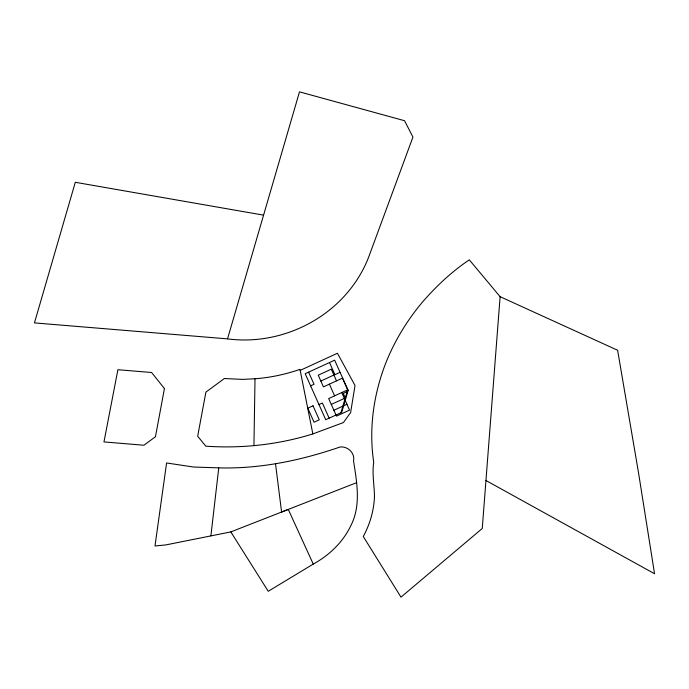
<?xml version="1.0" encoding="UTF-8"?>
<svg xmlns="http://www.w3.org/2000/svg" width="689" height="689" viewBox="0 0 689 689"><rect width="100%" height="100%" fill="white"/><g stroke="black" fill="none" stroke-linecap="round" stroke-linejoin="round"><path stroke-width="1.03" d="M253.94 445.628L255.016 378.761C270.338 377.65 285.47 374.377 299.982 369.356L312.849 433.932C278.39 444.672 241.813 448.66 205.83 446.188L197.683 436.232L205.89 392.119L224.356 378.537L242.829 379.389L255.016 378.761M500.111 296.692L482.257 528.48L400.989 597.148L363.275 536.498C369.941 524.174 373.989 510.446 374.471 496.416C374.325 484.961 371.982 473.679 373.714 462.216C368.658 428.627 373.619 394.013 385.986 362.517A220.506 196.477 -27.3 0 1 422.555 301.989C436.361 286.124 451.812 271.569 469.304 259.839L500.111 296.692L617.62 350.253L638.557 473.007L654.55 573.739L485.952 480.509M210.886 535.896L218.757 467.865C260.192 469.045 301.093 460.39 340.082 446.997C347.781 446.084 355.231 453.138 353.543 460.984C356.893 482.429 361.243 505.674 350.692 525.957C342.795 542.398 329.118 555.368 313.254 564.076L268.245 591.291L230.824 531.908L165.816 544.921L154.991 545.981L166.592 462.974L193.583 467.03L218.757 467.865M227.534 338.876L299.5 91.852L404.546 120.721L412.944 137.085L369.192 255.671A121.574 108.328 -27.3 0 1 350.537 288.829C321.866 325.432 273.611 344.982 227.534 338.876L34.45 322.9L75.299 182.292L263.586 215.149M340.969 412.72L347.756 389.535M300.18 370.389L337.429 353.25L355.016 385.47L350.632 412.547L343.423 422.555L312.849 433.932M320.85 381.034L333.898 375.023M310.627 385.857L314.038 384.281L308.62 372.146M340.073 372.31L334.914 374.678L329.506 362.535M318.973 404.572L322.383 403.005L329.144 418.163M347.144 391.602L343.26 393.393L345.292 397.941M331.28 404.426L344.328 398.423M333.889 410.274L346.937 404.271M356.446 482.731L230.824 531.908M313.254 564.076L288.286 509.412L281.594 512.048L275.531 463.921M336.508 380.871L331.288 369.175L318.24 375.186L323.451 386.882L342.45 378.14L347.669 389.836L328.67 398.578L336.499 416.122L349.547 410.119L341.727 392.575M329.394 384.143L334.613 395.839M164.43 388.579L155.447 436.748L143.923 445.24L103.961 441.925L117.897 369.717L151.597 372.499L164.43 388.579M348.143 390.405L341.71 412.384L325.733 419.73L305.21 373.714L334.656 360.166L348.143 390.405M313.013 405.787L307.794 408.189L314.055 422.219L319.274 419.816L313.013 405.787"/></g></svg>
